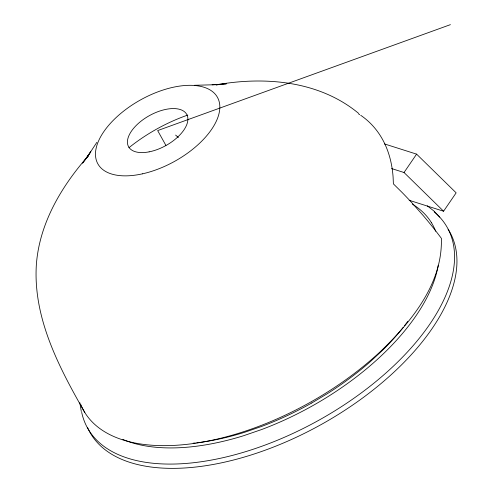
<?xml version="1.0" encoding="UTF-8"?>
<svg xmlns="http://www.w3.org/2000/svg" width="493" height="493" viewBox="0 0 493 493"><rect width="100%" height="100%" fill="white"/><g stroke="black" fill="none" stroke-linecap="round" stroke-linejoin="round"><path stroke-width="0.74" d="M96.868 142.348L86.244 158.456L90.774 151.758L82.559 163.146L88.66 155.418C61.57 186.107 39.286 223.335 36.334 265.024C33.068 318.373 59.178 367.649 84.814 412.524M391.584 168.557L404.032 172.513L416.597 154.136L456.148 192.843L443.577 211.22L409.159 200.281M311.742 402.991L327.635 393.482A189.719 97.429 -29.1 0 0 370.656 361.363L383.123 349.722A189.706 97.423 -29.1 0 0 403.231 327.34M450.411 24.65L157.655 130.583L165.888 145.38M193.164 443.207L195.271 443.004M212.107 84.814L226.342 83.816L216.15 84.882C264.741 76.156 319.205 80.747 358.553 113.322M194.359 85.301L220.118 84.593M384.38 143.894L416.597 154.136M358.651 113.926L359.021 114.16M359.206 114.284L359.576 114.524M427.314 205.871L433.846 210.955L439.713 217.117M175.607 135.094L178.404 137.516M404.032 172.513L443.577 211.22M79.835 402.682L81.308 411.55M441.352 238.402C442.806 283.253 411.797 321.128 381.335 350.689A200.817 103.129 -29.1 0 1 80.71 404.389M448.1 229.202A205.92 105.748 -29.1 0 1 319.729 425.348A205.92 105.748 -29.1 0 1 87.668 427.776M407.742 321.424A189.706 97.423 -29.1 0 1 404.525 325.682M311.742 402.991A189.756 97.448 -29.1 0 1 261.426 426.507L244.454 432.336A189.75 97.448 -29.1 0 1 196.695 442.837M434.234 211.879A205.92 105.748 -29.1 0 1 322.083 418.409A205.92 105.748 -29.1 0 1 81.696 412.376M412.358 204.114A195.154 100.221 -29.1 0 1 425.527 214.856A192.966 99.099 -29.1 0 1 431.467 222.737M431.467 222.737A195.351 100.319 -29.1 0 1 435.658 231.235M438.246 265.234A195.345 100.319 -29.1 0 1 424.461 302.16A192.942 99.087 -29.1 0 1 412.462 320.807A195.154 100.221 -29.1 0 1 386.426 350.8A193.472 99.352 -29.1 0 1 367.421 368.068A195.154 100.221 -29.1 0 1 331.302 394.511A192.96 99.093 -29.1 0 1 315.009 404.383A195.351 100.319 -29.1 0 1 261.66 429.52L243.653 435.707A195.345 100.313 -29.1 0 1 191.549 446.794A192.985 99.105 -29.1 0 1 168.877 447.921A195.16 100.221 -29.1 0 1 136.499 444.002A193.435 99.333 -29.1 0 1 122.825 439.429M128.932 147.721A105.249 54.057 -29.1 0 1 187.815 115.048M360.716 115.288A198.365 117.371 -45.6 0 1 393.1 177.11L393.396 183.883L402.035 192.424A239.549 55.198 34.4 0 1 411.76 202.66L422.723 215.003A399.275 92.006 34.4 0 1 441.112 237.996M149.151 151.85A33.271 17.089 -29.1 0 0 187.038 115.011A33.271 17.089 -29.1 0 0 136.777 124.895A33.271 17.089 -29.1 0 0 149.151 151.85M142.465 173.832A68.416 35.132 -29.1 0 0 217.462 97.361A68.416 35.132 -29.1 0 0 113.039 120.563A68.416 35.132 -29.1 0 0 142.465 173.832"/></g></svg>
